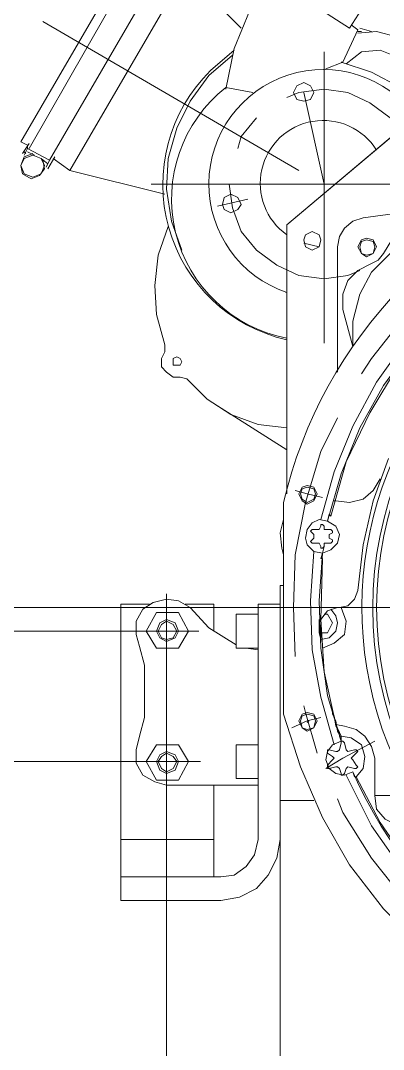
# Model space of a CAD drawing. Header units: millimetres. Extents: x 0.2 to 11.3, y 0.2 to 8.
# Drawn here: x 4.35 to 4.707, y 1.391 to 2.403 of the extents above; entities that cross this region are included whole.
import ezdxf

# ---------------------------------------------------------------- set-up
doc = ezdxf.new("R2010")
doc.units = ezdxf.units.MM
doc.layers.add('PDF_几何图形', color=7, linetype='Continuous')

msp = doc.modelspace()

# ---------------------------------------------------------------- linework, layer by layer
at = {"layer": 'PDF_几何图形', "lineweight": 13}
for points in [[(4.581666736111111, 2.48055563888889), (4.583333333333333, 2.482222236111112), (4.596666541666666, 2.503888875), (4.621666805555556, 2.487222041666667), (4.629999791666666, 2.478889041666667), (4.641666833333333, 2.475555416666667), (4.699999916666666, 2.437222375), (4.686666694444444, 2.415555736111112), (4.685000097222222, 2.413888722222223), (4.673333486111111, 2.395555708333334), (4.570000125, 2.462222208333333), (4.581666736111111, 2.482222236111112), (4.685000097222222, 2.413888722222223), (4.686666694444444, 2.415555736111112), (4.583333333333333, 2.482222236111112)], [(4.361666791666666, 2.272222305555556), (4.353333361111111, 2.268888680555556), (4.350000166666667, 2.260555694444445), (4.351666763888888, 2.252222277777778), (4.360000180555555, 2.247222055555556), (4.368333180555555, 2.250555680555556), (4.373333402777777, 2.257222069444445), (4.371666805555556, 2.265555486111112), (4.370000208333333, 2.267222083333333), (4.373333402777777, 2.260555694444445), (4.370000208333333, 2.252222277777778), (4.361666791666666, 2.248889069444445), (4.353333361111111, 2.252222277777778), (4.350000166666667, 2.260555694444445), (4.353333361111111, 2.267222083333333), (4.361666791666666, 2.270555708333334), (4.370000208333333, 2.267222083333333), (4.376666597222222, 2.262222291666667), (4.378333194444444, 2.265555486111112), (4.356666569444444, 2.277222097222223), (4.356666569444444, 2.280555722222223), (4.350000166666667, 2.283888916666667), (4.463333124999999, 2.478889041666667), (4.471666541666666, 2.473888819444445)], [(4.358333166666666, 2.277222097222223), (4.471666541666666, 2.475555416666667), (4.493333180555555, 2.463888805555556), (4.378333194444444, 2.265555486111112), (4.375, 2.258889097222223)], [(4.491666583333333, 2.462222208333333), (4.511666611111111, 2.450555583333334), (4.566666499999999, 2.395555708333334)], [(4.398333236111111, 2.255555472222222), (4.511666611111111, 2.450555583333334)], [(4.551666680555556, 2.335555611111112), (4.560000097222222, 2.375555680555556), (4.574999916666666, 2.412222125000001), (4.593333347222222, 2.44722238888889)], [(4.863333388888889, 2.412222125000001), (4.863333388888889, 2.413888722222223), (4.611666791666666, 2.202222194444445), (4.735000180555555, 2.305555555555556), (4.735000180555555, 2.215555402777778)], [(4.623333402777777, 2.255555472222222), (4.371666805555556, 2.402222097222223)], [(4.566666499999999, 2.395555708333334), (4.566666499999999, 2.395555708333334)], [(4.745000208333333, 2.313888972222223), (4.723333152777777, 2.337222208333333), (4.695000125, 2.352222013888889), (4.665000069444444, 2.362222041666667), (4.666666666666666, 2.362222041666667), (4.681666486111111, 2.393888680555556), (4.675000083333333, 2.398888902777779)], [(4.681666486111111, 2.392222083333333), (4.685000097222222, 2.392222083333333)], [(4.748333402777777, 2.360555430555556), (4.736666791666666, 2.377222277777778), (4.719999944444444, 2.387222291666667), (4.699999916666666, 2.392222083333333), (4.681666486111111, 2.390555486111112)], [(4.695000125, 2.392222083333333), (4.6833335, 2.395555708333334)], [(4.648333236111111, 2.372222055555556), (4.648333236111111, 2.085555611111112)], [(4.731666569444444, 2.352222013888889), (4.719999944444444, 2.36722225), (4.703333541666667, 2.373889069444445), (4.685000097222222, 2.372222055555556), (4.66999986111111, 2.360555430555556)], [(4.5583335, 2.368888861111112), (4.534999847222222, 2.348888819444445), (4.516666833333333, 2.323888986111111), (4.503333194444444, 2.297222138888889), (4.495000208333333, 2.267222083333333), (4.493333180555555, 2.237222041666667), (4.498333402777777, 2.205555388888889), (4.508333416666667, 2.177222361111112)], [(4.666666666666666, 2.362222041666667), (4.649999833333333, 2.35555563888889)], [(4.611666791666666, 2.327222194444445), (4.623333402777777, 2.332222402777778), (4.648333236111111, 2.335555611111112), (4.671666458333333, 2.332222402777778), (4.693333513888889, 2.32222238888889), (4.713333124999999, 2.307222152777778), (4.728333361111111, 2.288888722222223), (4.736666791666666, 2.265555486111112), (4.73999998611111, 2.24222225)], [(4.628333194444444, 2.332222402777778), (4.648333236111111, 2.24222225)], [(4.581666736111111, 2.307222152777778), (4.566666499999999, 2.288888722222223), (4.563333305555555, 2.277222097222223)], [(4.358333166666666, 2.282222319444445), (4.351666763888888, 2.272222305555556)], [(4.356666569444444, 2.277222097222223), (4.353333361111111, 2.270555708333334)], [(4.354999972222222, 2.272222305555556), (4.353333361111111, 2.273888902777779)], [(4.363333388888889, 2.270555708333334), (4.356666569444444, 2.273888902777779)], [(4.383333416666667, 2.268888680555556), (4.376666597222222, 2.257222069444445)], [(4.376666597222222, 2.260555694444445), (4.376666597222222, 2.260555694444445)], [(4.381666819444444, 2.267222083333333), (4.398333236111111, 2.255555472222222), (4.491666583333333, 2.232222236111112)], [(4.478333361111111, 2.24222225), (4.781666652777777, 2.24222225)], [(4.554999875, 2.24222225), (4.5583335, 2.218889027777779), (4.566666499999999, 2.195555375000001), (4.581666736111111, 2.177222361111112), (4.601666763888888, 2.162222125000001), (4.623333402777777, 2.152222097222223), (4.648333236111111, 2.148888902777779), (4.671666458333333, 2.152222097222223), (4.6833335, 2.157222319444445)], [(4.573333319444444, 2.227222013888889), (4.543333263888889, 2.220555625)], [(4.661666875, 2.057222152777778), (4.661666875, 2.180555555555556), (4.663333472222222, 2.190555569444445), (4.668333263888889, 2.198888986111111), (4.676666680555556, 2.205555388888889), (4.686666694444444, 2.208889013888889), (4.846666541666666, 2.23055563888889)], [(4.495000208333333, 2.200555583333334), (4.485000180555555, 2.172222138888889), (4.481666569444444, 2.142222083333333), (4.483333166666666, 2.113889055555556), (4.491666583333333, 2.083889013888889), (4.491666583333333, 2.077222194444445), (4.488333388888889, 2.070555375000001), (4.488333388888889, 2.062222375), (4.493333180555555, 2.057222152777778), (4.5, 2.052222361111112), (4.506666819444444, 2.052222361111112), (4.513333208333333, 2.05055576388889), (4.533333249999999, 2.030555722222223), (4.556666486111111, 2.015555486111112), (4.583333333333333, 2.005555472222223), (4.611666791666666, 2.002222277777779)], [(4.611666791666666, 1.937222375000001), (4.611666791666666, 2.202222194444445), (4.611666791666666, 1.937222375000001)], [(4.645000027777777, 1.912222125000001), (4.658333249999999, 1.958889013888889), (4.676666680555556, 2.003888875), (4.699999916666666, 2.047222138888889), (4.728333361111111, 2.087222208333333), (4.761666611111111, 2.122222055555556), (4.798333486111111, 2.155555722222223), (4.838333124999999, 2.182222152777778), (4.881666819444444, 2.203888791666667)], [(4.783333249999999, 2.193888763888889), (4.745000208333333, 2.19722238888889), (4.728333361111111, 2.195555375000001), (4.715000152777777, 2.187222375), (4.706666736111111, 2.173888736111112), (4.701666513888889, 2.167222347222223), (4.695000125, 2.163888722222223), (4.681666486111111, 2.157222319444445), (4.671666458333333, 2.147222305555556), (4.666666666666666, 2.133889097222223), (4.666666666666666, 2.118888861111112), (4.676666680555556, 2.082222402777778), (4.676666680555556, 2.107222236111112), (4.6833335, 2.133889097222223), (4.695000125, 2.155555722222223), (4.713333124999999, 2.173888736111112), (4.736666791666666, 2.187222375), (4.761666611111111, 2.193888763888889), (4.786666875, 2.193888763888889)], [(4.643333430555555, 2.192222166666667), (4.645000027777777, 2.187222375), (4.643333430555555, 2.192222166666667), (4.636666611111111, 2.195555375000001), (4.629999791666666, 2.192222166666667), (4.628333194444444, 2.187222375), (4.629999791666666, 2.180555555555556), (4.636666611111111, 2.177222361111112), (4.643333430555555, 2.180555555555556), (4.645000027777777, 2.187222375)], [(4.696666722222222, 2.185555347222222), (4.698333319444444, 2.180555555555556), (4.696666722222222, 2.185555347222222), (4.689999902777778, 2.187222375), (4.685000097222222, 2.185555347222222), (4.6833335, 2.180555555555556), (4.685000097222222, 2.173888736111112), (4.689999902777778, 2.172222138888889), (4.696666722222222, 2.173888736111112), (4.698333319444444, 2.180555555555556)], [(4.689999902777778, 2.170555541666667), (4.685000097222222, 2.173888736111112), (4.689999902777778, 2.170555541666667), (4.696666722222222, 2.173888736111112), (4.699999916666666, 2.180555555555556), (4.696666722222222, 2.187222375)], [(4.628333194444444, 2.18388875), (4.643333430555555, 2.180555555555556)], [(4.610000180555555, 2.135555694444445), (4.610000180555555, 2.135555694444445)], [(4.713333124999999, 2.093889027777779), (4.695000125, 2.070555375000001), (4.685000097222222, 2.055555555555556)], [(4.506666819444444, 2.070555375000001), (4.508333416666667, 2.067222166666667), (4.506666819444444, 2.070555375000001), (4.503333194444444, 2.07222238888889), (4.5, 2.070555375000001), (4.5, 2.063888972222223), (4.506666819444444, 2.063888972222223), (4.508333416666667, 2.067222166666667)], [(4.721666541666666, 2.063888972222223), (4.693333513888889, 2.017222083333333), (4.66999986111111, 1.968889027777779), (4.655000055555555, 1.915555736111112), (4.653333458333333, 1.917222347222223), (4.651666847222222, 1.910555527777778), (4.659999847222222, 1.905555722222223), (4.663333472222222, 1.897222305555556), (4.661666875, 1.888888888888889), (4.655000055555555, 1.882222069444445), (4.646666638888889, 1.878888875), (4.648333236111111, 1.885555694444445), (4.646666638888889, 1.883889097222223), (4.645000027777777, 1.883889097222223), (4.645000027777777, 1.885555694444445), (4.643333430555555, 1.888888888888889), (4.641666833333333, 1.888888888888889), (4.638333208333333, 1.888888888888889), (4.636666611111111, 1.888888888888889), (4.635000013888889, 1.890555486111112), (4.636666611111111, 1.892222083333333), (4.638333208333333, 1.893888680555556)], [(4.543333263888889, 2.023888902777779), (4.611666791666666, 1.98055563888889)], [(4.661666875, 2.012222291666667), (4.645000027777777, 1.978889041666667), (4.629999791666666, 1.928888958333334), (4.620000208333333, 1.877222277777779), (4.618333180555555, 1.825555583333334), (4.620000208333333, 1.777222097222223)], [(4.736666791666666, 1.640555486111112), (4.698333319444444, 1.640555486111112), (4.698333319444444, 1.677222361111112), (4.695000125, 1.688888972222223), (4.688333305555555, 1.698888986111111), (4.679999875, 1.705555388888889), (4.668333263888889, 1.708889013888889), (4.659999847222222, 1.710555611111112), (4.665000069444444, 1.698888986111111), (4.675000083333333, 1.69722238888889), (4.685000097222222, 1.690555569444445), (4.688333305555555, 1.678888958333334), (4.686666694444444, 1.667222347222223), (4.679999875, 1.658888916666667), (4.678333277777777, 1.658888916666667), (4.676666680555556, 1.663888722222223), (4.668333263888889, 1.660555527777778), (4.659999847222222, 1.662222125000001), (4.653333458333333, 1.667222347222223), (4.649999833333333, 1.67555576388889), (4.651666847222222, 1.68388875), (4.656666652777777, 1.690555569444445), (4.665000069444444, 1.693888763888889), (4.665000069444444, 1.698888986111111), (4.663333472222222, 1.698888986111111), (4.665000069444444, 1.693888763888889), (4.651666847222222, 1.738889055555557), (4.645000027777777, 1.785555527777778), (4.643333430555555, 1.832222402777778), (4.646666638888889, 1.878888875), (4.645000027777777, 1.873889069444445), (4.646666638888889, 1.873889069444445), (4.645000027777777, 1.813888972222223), (4.651666847222222, 1.82222238888889), (4.661666875, 1.825555583333334), (4.663333472222222, 1.825555583333334), (4.671666458333333, 1.827222194444445), (4.678333277777777, 1.833889013888889), (4.681666486111111, 1.842222430555556), (4.686666694444444, 1.887222291666667), (4.696666722222222, 1.930555555555556), (4.711666527777777, 1.972222222222223)], [(4.658333249999999, 1.930555555555556), (4.659999847222222, 1.930555555555556), (4.673333486111111, 1.928888958333334), (4.686666694444444, 1.932222152777779), (4.696666722222222, 1.940555569444445), (4.703333541666667, 1.952222194444445)], [(4.620000208333333, 1.940555569444445), (4.631666819444444, 1.937222375000001), (4.646666638888889, 1.93388875)], [(4.608333166666666, 1.912222125000001), (4.604999972222222, 1.898888902777779), (4.606666569444444, 1.883889097222223), (4.608333166666666, 1.877222277777779)], [(4.648333236111111, 1.902222097222223), (4.648333236111111, 1.905555722222223), (4.646666638888889, 1.907222319444445), (4.645000027777777, 1.907222319444445), (4.645000027777777, 1.905555722222223), (4.643333430555555, 1.902222097222223), (4.641666833333333, 1.902222097222223), (4.643333430555555, 1.902222097222223), (4.636666611111111, 1.902222097222223), (4.635000013888889, 1.9005555), (4.636666611111111, 1.898888902777779), (4.638333208333333, 1.897222305555556), (4.638333208333333, 1.893888680555556), (4.638333208333333, 1.895555708333334)], [(4.651666847222222, 1.910555527777778), (4.651666847222222, 1.910555527777778)], [(4.641666833333333, 1.902222097222223), (4.638333208333333, 1.902222097222223)], [(4.656666652777777, 1.9005555), (4.656666652777777, 1.898888902777779), (4.656666652777777, 1.9005555), (4.655000055555555, 1.902222097222223), (4.648333236111111, 1.902222097222223), (4.651666847222222, 1.902222097222223), (4.655000055555555, 1.902222097222223)], [(4.653333458333333, 1.895555708333334), (4.653333458333333, 1.897222305555556), (4.653333458333333, 1.893888680555556), (4.656666652777777, 1.892222083333333), (4.656666652777777, 1.890555486111112), (4.655000055555555, 1.888888888888889), (4.651666847222222, 1.888888888888889), (4.648333236111111, 1.888888888888889), (4.648333236111111, 1.885555694444445)], [(4.656666652777777, 1.898888902777779), (4.653333458333333, 1.897222305555556)], [(4.638333208333333, 1.880555472222223), (4.635000013888889, 1.832222402777778), (4.636666611111111, 1.783888916666667), (4.645000027777777, 1.737222041666667), (4.658333249999999, 1.690555569444445)], [(4.646666638888889, 1.873889069444445), (4.645000027777777, 1.873889069444445)], [(4.646666638888889, 1.878888875), (4.646666638888889, 1.878888875)], [(4.608333166666666, 1.847222222222223), (4.604999972222222, 1.847222222222223), (4.604999972222222, 1.597222222222223), (4.601666763888888, 1.578888791666667), (4.593333347222222, 1.562222375000001), (4.581666736111111, 1.548888736111112), (4.564999902777778, 1.540555736111112), (4.546666458333333, 1.537222125000001), (4.448333319444444, 1.537222125000001), (4.448333319444444, 1.828888791666667), (4.476666763888888, 1.828888791666667)], [(4.561666694444444, 1.788888722222223), (4.534999847222222, 1.805555555555556), (4.516666833333333, 1.825555583333334), (4.504999791666666, 1.832222402777778), (4.493333180555555, 1.833889013888889), (4.479999972222222, 1.830555388888889), (4.469999944444444, 1.823888986111111), (4.463333124999999, 1.812222375000001), (4.463333124999999, 1.798888736111112), (4.46666675, 1.787222125000001), (4.471666541666666, 1.768888680555556), (4.471666541666666, 1.717222430555556), (4.46666675, 1.698888986111111), (4.463333124999999, 1.685555347222223), (4.463333124999999, 1.672222138888889), (4.469999944444444, 1.660555527777778), (4.481666569444444, 1.653888708333334), (4.493333180555555, 1.6505555), (4.583333333333333, 1.6505555)], [(4.493333180555555, 0.9538887916666674), (4.493333180555555, 1.838888805555556)], [(5.050000083333333, 0.9372219444444445), (5.050000083333333, 1.825555583333334), (4.063333305555555, 1.825555583333334)], [(4.604999972222222, 1.828888791666667), (4.583333333333333, 1.828888791666667), (4.583333333333333, 1.597222222222223), (4.580000138888889, 1.582222402777778), (4.571666722222222, 1.570555375000001), (4.560000097222222, 1.562222375000001), (4.546666458333333, 1.560555347222223), (4.448333319444444, 1.560555347222223)], [(4.511666611111111, 1.828888791666667), (4.540000069444444, 1.828888791666667), (4.540000069444444, 1.802222361111112)], [(4.800000083333333, 1.825555583333334), (4.641666833333333, 1.825555583333334)], [(4.655000055555555, 1.823888986111111), (4.659999847222222, 1.817222166666667), (4.661666875, 1.810555347222223), (4.659999847222222, 1.802222361111112), (4.653333458333333, 1.795555541666667), (4.645000027777777, 1.793888944444445)], [(4.665000069444444, 1.825555583333334), (4.66999986111111, 1.812222375000001), (4.668333263888889, 1.798888736111112), (4.658333249999999, 1.790555736111112), (4.646666638888889, 1.785555527777778)], [(4.583333333333333, 1.818888763888889), (4.561666694444444, 1.818888763888889), (4.561666694444444, 1.785555527777778), (4.583333333333333, 1.785555527777778)], [(4.645000027777777, 1.792222347222223), (4.645000027777777, 1.795555541666667), (4.645000027777777, 1.792222347222223), (4.645000027777777, 1.793888944444445), (4.643333430555555, 1.80055576388889), (4.643333430555555, 1.813888972222223), (4.643333430555555, 1.812222375000001), (4.645000027777777, 1.805555555555556), (4.645000027777777, 1.795555541666667)], [(4.645000027777777, 1.80055576388889), (4.651666847222222, 1.80055576388889), (4.656666652777777, 1.810555347222223), (4.651666847222222, 1.818888763888889), (4.648333236111111, 1.818888763888889)], [(4.659999847222222, 1.710555611111112), (4.648333236111111, 1.762222291666667), (4.645000027777777, 1.813888972222223)], [(4.645000027777777, 1.813888972222223), (4.645000027777777, 1.813888972222223)], [(4.078333541666667, 1.717222430555556), (4.176666680555556, 1.717222430555556), (4.176666680555556, 1.802222361111112), (4.524999833333333, 1.802222361111112)], [(4.583333333333333, 1.783888916666667), (4.571666722222222, 1.785555527777778)], [(4.628333194444444, 1.728889041666667), (4.629999791666666, 1.722222222222223), (4.641666833333333, 1.682222152777779)], [(4.663333472222222, 1.700555583333334), (4.661666875, 1.703888791666667), (4.663333472222222, 1.702222194444445), (4.663333472222222, 1.700555583333334), (4.663333472222222, 1.702222194444445), (4.659999847222222, 1.708889013888889), (4.658333249999999, 1.718889027777779), (4.656666652777777, 1.722222222222223), (4.656666652777777, 1.720555625), (4.659999847222222, 1.713888805555556), (4.661666875, 1.703888791666667)], [(4.645000027777777, 1.717222430555556), (4.631666819444444, 1.713888805555556), (4.616666583333333, 1.707222402777778)], [(4.631666819444444, 1.712222208333333), (4.633333416666667, 1.713888805555556), (4.631666819444444, 1.712222208333333)], [(4.659999847222222, 1.710555611111112), (4.659999847222222, 1.710555611111112)], [(4.698333319444444, 1.693888763888889), (4.666666666666666, 1.677222361111112), (4.649999833333333, 1.667222347222223)], [(4.661666875, 1.68388875), (4.659999847222222, 1.68388875), (4.661666875, 1.68388875), (4.663333472222222, 1.685555347222223), (4.665000069444444, 1.692222166666667), (4.665000069444444, 1.693888763888889), (4.666666666666666, 1.693888763888889), (4.668333263888889, 1.692222166666667), (4.66999986111111, 1.685555347222223), (4.671666458333333, 1.68388875), (4.678333277777777, 1.685555347222223), (4.679999875, 1.685555347222223), (4.681666486111111, 1.68388875), (4.679999875, 1.682222152777779), (4.676666680555556, 1.678888958333334), (4.675000083333333, 1.677222361111112), (4.676666680555556, 1.67555576388889), (4.679999875, 1.670555541666667), (4.681666486111111, 1.668888944444445), (4.679999875, 1.667222347222223), (4.678333277777777, 1.667222347222223), (4.671666458333333, 1.668888944444445), (4.66999986111111, 1.667222347222223), (4.668333263888889, 1.662222125000001), (4.666666666666666, 1.660555527777778), (4.665000069444444, 1.660555527777778), (4.665000069444444, 1.662222125000001), (4.663333472222222, 1.667222347222223), (4.661666875, 1.668888944444445), (4.659999847222222, 1.668888944444445), (4.653333458333333, 1.667222347222223), (4.651666847222222, 1.667222347222223), (4.651666847222222, 1.670555541666667), (4.656666652777777, 1.67555576388889), (4.658333249999999, 1.677222361111112), (4.656666652777777, 1.678888958333334), (4.651666847222222, 1.682222152777779), (4.651666847222222, 1.685555347222223), (4.653333458333333, 1.685555347222223), (4.659999847222222, 1.68388875)], [(4.5, 1.678888958333334), (4.503333194444444, 1.673888736111112), (4.5, 1.678888958333334), (4.493333180555555, 1.682222152777779), (4.488333388888889, 1.678888958333334), (4.485000180555555, 1.673888736111112), (4.488333388888889, 1.667222347222223), (4.493333180555555, 1.663888722222223), (4.5, 1.667222347222223), (4.503333194444444, 1.673888736111112)], [(4.583333333333333, 1.657222319444445), (4.561666694444444, 1.657222319444445), (4.561666694444444, 1.690555569444445), (4.583333333333333, 1.690555569444445)], [(4.078333541666667, 1.610555430555556), (4.235000180555555, 1.610555430555556), (4.235000180555555, 1.673888736111112), (4.526666847222222, 1.673888736111112)], [(4.676666680555556, 1.663888722222223), (4.676666680555556, 1.663888722222223)], [(4.540000069444444, 1.6505555), (4.540000069444444, 1.560555347222223)], [(4.638333208333333, 1.635555694444445), (4.604999972222222, 1.635555694444445)], [(4.661666875, 1.637222291666667), (4.666666666666666, 1.623889069444445), (4.695000125, 1.578888791666667), (4.726666763888888, 1.538888722222223), (4.763333208333333, 1.500555680555556), (4.804999875, 1.468889027777779), (4.820000125, 1.458889013888889)], [(4.604999972222222, 0.9538887916666674), (4.604999972222222, 1.625555680555556)], [(4.448333319444444, 1.597222222222223), (4.540000069444444, 1.597222222222223)]]:
    msp.add_lwpolyline(points, dxfattribs=at)
for points in [[(4.611666791666669, 2.088888805555569, -0.5938347296103552), (4.536666875, 2.353889041666667), (4.560000097222222, 2.373889069444445)], [(4.611666791666666, 2.09055540277778, -0.6437562759929958), (4.551666680555556, 2.337222208333333), (4.578333541666667, 2.332222402777778)], [(5.426666680555556, 1.57222238888889), (5.393333430555555, 1.528888708333334), (5.354999972222222, 1.490555652777778), (5.348333152777777, 1.477222013888889), (5.336666527777777, 1.468889027777779), (5.324999916666666, 1.463888805555557, -0.3035733870113467), (4.820000125, 1.43388875), (4.776666847222222, 1.463888805555556), (4.763333208333333, 1.468889027777779), (4.751666597222222, 1.477222013888889), (4.745000208333333, 1.490555652777778), (4.706666736111111, 1.528888708333334), (4.673333486111111, 1.57222238888889), (4.646666638888889, 1.618888861111112), (4.625, 1.668888944444445), (4.608333166666666, 1.720555625), (4.608333166666671, 1.928888958333333, -0.275788890688877), (4.931666486111111, 2.262222291666667), (4.985000180555555, 2.273888902777779), (5.11499998611111, 2.273888902777779, -0.2771892614718523), (5.475000166666667, 1.98055563888889)], [(4.646666638888889, 1.878888875), (4.638333208333333, 1.880555472222223), (4.631666819444444, 1.887222291666667), (4.629999791666666, 1.893888680555556), (4.631666819444444, 1.902222097222223), (4.636666611111111, 1.908888916666667), (4.643333430555555, 1.912222125000001), (4.651666847222222, 1.910555527777778), (4.665000069444444, 1.957222402777778), (4.6833335, 2.002222277777779), (4.706666736111111, 2.043888944444445), (4.735000180555555, 2.082222402777778), (4.766666833333333, 2.11722225), (4.803333277777777, 2.148888902777779), (4.843333347222222, 2.17555576388889), (4.885000013888889, 2.19722238888889), (4.886666611111111, 2.19722238888889), (4.844999944444444, 2.17555576388889), (4.806666486111111, 2.148888902777779), (4.814999902777778, 2.143888680555556), (4.836666527777777, 2.135555694444445), (4.858333166666666, 2.140555486111112, -0.4771962498308556), (5.399999833333333, 1.943888763888889)], [(5.223333152777778, 2.145555708333336, -3.951924904463462), (4.876666597222222, 2.145555708333334)], [(5.431666486111109, 1.660555527777779, -0.4346517222389218), (4.858333166666666, 1.457222402777778), (4.816666499999999, 1.482222236111112), (4.8083335, 1.488889055555557), (4.764999819444444, 1.523888902777779), (4.726666763888888, 1.565555569444445), (4.695000125, 1.610555430555556), (4.66999986111111, 1.660555527777778)], [(4.679999875, 1.658888916666667), (4.703333541666667, 1.613889055555557), (4.733333166666666, 1.570555375000001), (4.768333430555555, 1.532222319444445), (4.813333305555555, 1.493888861111112), (4.813333305555555, 1.495555458333334), (4.868333180555555, 1.462222208333333, 0.2813408156757763), (5.286666875, 1.495555458333334), (5.286666875, 1.493888861111112), (5.333333333333333, 1.532222319444445), (5.331666736111111, 1.532222319444445), (5.366666583333333, 1.570555375000001), (5.396666638888889, 1.613889055555557), (5.41999986111111, 1.658888916666667)], [(5.401666847222222, 1.640555486111112), (5.399999833333333, 1.627222277777779), (5.391666833333333, 1.617222250000001), (5.381666819444444, 1.612222041666667), (5.368333180555555, 1.610555430555556), (5.358333166666666, 1.610555430555556), (5.350000166666667, 1.60555563888889), (5.341666750000002, 1.598888819444444, -0.4909095527190717), (4.758333416666667, 1.598888819444445), (4.751666597222222, 1.60555563888889), (4.741666583333333, 1.610555430555556), (4.731666569444444, 1.610555430555556), (4.718333347222222, 1.612222041666667), (4.708333333333333, 1.617222250000001), (4.699999916666666, 1.627222277777779), (4.698333319444444, 1.640555486111112)]]:
    msp.add_lwpolyline(points, format="xyb", dxfattribs=at)
for points in [[(4.638333208333333, 2.332222402777778), (4.635000013888889, 2.338888805555556), (4.628333194444444, 2.342222430555556), (4.621666805555556, 2.338888805555556), (4.618333180555555, 2.332222402777778), (4.621666805555556, 2.325555583333334), (4.628333194444444, 2.323888986111111), (4.635000013888889, 2.325555583333334)], [(4.566666499999999, 2.222222222222223), (4.563333305555555, 2.228889041666667), (4.556666486111111, 2.232222236111112), (4.550000083333333, 2.228889041666667), (4.548333486111111, 2.222222222222223), (4.550000083333333, 2.217222430555556), (4.556666486111111, 2.213888805555556), (4.563333305555555, 2.217222430555556)], [(4.699999916666666, 2.180555555555556), (4.696666722222222, 2.187222375), (4.689999902777778, 2.188888972222223), (4.685000097222222, 2.187222375), (4.681666486111111, 2.180555555555556), (4.685000097222222, 2.173888736111112), (4.689999902777778, 2.170555541666667), (4.696666722222222, 2.173888736111112)], [(4.641666833333333, 1.937222375000001), (4.638333208333333, 1.943888763888889), (4.631666819444444, 1.945555375000001), (4.626666597222222, 1.943888763888889), (4.623333402777777, 1.937222375000001), (4.626666597222222, 1.930555555555556), (4.631666819444444, 1.927222361111112), (4.638333208333333, 1.930555555555556)], [(4.639999819444444, 1.937222375000001), (4.638333208333333, 1.942222166666667), (4.631666819444444, 1.943888763888889), (4.626666597222222, 1.942222166666667), (4.625, 1.937222375000001), (4.626666597222222, 1.932222152777779), (4.631666819444444, 1.928888958333334), (4.638333208333333, 1.932222152777779)], [(4.514999819444444, 1.802222361111112), (4.504999791666666, 1.820555375000001), (4.483333166666666, 1.820555375000001), (4.473333152777777, 1.802222361111112), (4.483333166666666, 1.785555527777778), (4.504999791666666, 1.785555527777778)], [(4.504999791666666, 1.802222361111112), (4.501666597222222, 1.810555347222223), (4.493333180555555, 1.813888972222223), (4.486666791666666, 1.810555347222223), (4.483333166666666, 1.802222361111112), (4.486666791666666, 1.795555541666667), (4.493333180555555, 1.792222347222223), (4.501666597222222, 1.795555541666667)], [(4.503333194444444, 1.802222361111112), (4.5, 1.795555541666667), (4.493333180555555, 1.793888944444445), (4.488333388888889, 1.795555541666667), (4.485000180555555, 1.802222361111112), (4.488333388888889, 1.80888875), (4.493333180555555, 1.812222375000001), (4.5, 1.80888875)], [(4.641666833333333, 1.713888805555556), (4.638333208333333, 1.720555625), (4.631666819444444, 1.722222222222223), (4.626666597222222, 1.720555625), (4.623333402777777, 1.713888805555556), (4.626666597222222, 1.707222402777778), (4.631666819444444, 1.703888791666667), (4.638333208333333, 1.707222402777778)], [(4.639999819444444, 1.713888805555556), (4.638333208333333, 1.718889027777779), (4.631666819444444, 1.720555625), (4.626666597222222, 1.718889027777779), (4.625, 1.713888805555556), (4.626666597222222, 1.707222402777778), (4.631666819444444, 1.705555388888889), (4.638333208333333, 1.707222402777778)], [(4.514999819444444, 1.673888736111112), (4.504999791666666, 1.690555569444445), (4.483333166666666, 1.690555569444445), (4.473333152777777, 1.673888736111112), (4.483333166666666, 1.655555722222223), (4.504999791666666, 1.655555722222223)], [(4.504999791666666, 1.673888736111112), (4.501666597222222, 1.665555736111112), (4.493333180555555, 1.662222125000001), (4.486666791666666, 1.665555736111112), (4.483333166666666, 1.673888736111112), (4.486666791666666, 1.680555555555556), (4.493333180555555, 1.68388875), (4.501666597222222, 1.680555555555556)]]:
    msp.add_lwpolyline(points, close=True, dxfattribs=at)
for centre, radius in [((5.050599491078245, 1.824956189453861), 0.3544010713511725), ((5.049991578919507, 1.825563671070612), 0.3500082545072687)]:
    msp.add_circle(centre, radius, dxfattribs=at)
for centre, radius, start, end in [((4.647536067722225, 2.242292106019027), 0.1126022491807817, 36.25873776229722, 251.4248338043965), ((4.647432279332716, 2.242793951654629), 0.06194090364904115, 31.93225708741144, 234.7312029186472), ((5.050000083333334, 1.82455814724347), 0.4064387946127839, 203.2853255009376, 336.7146744990624)]:
    msp.add_arc(centre, radius, start, end, dxfattribs=at)

doc.saveas('drawing.dxf')
